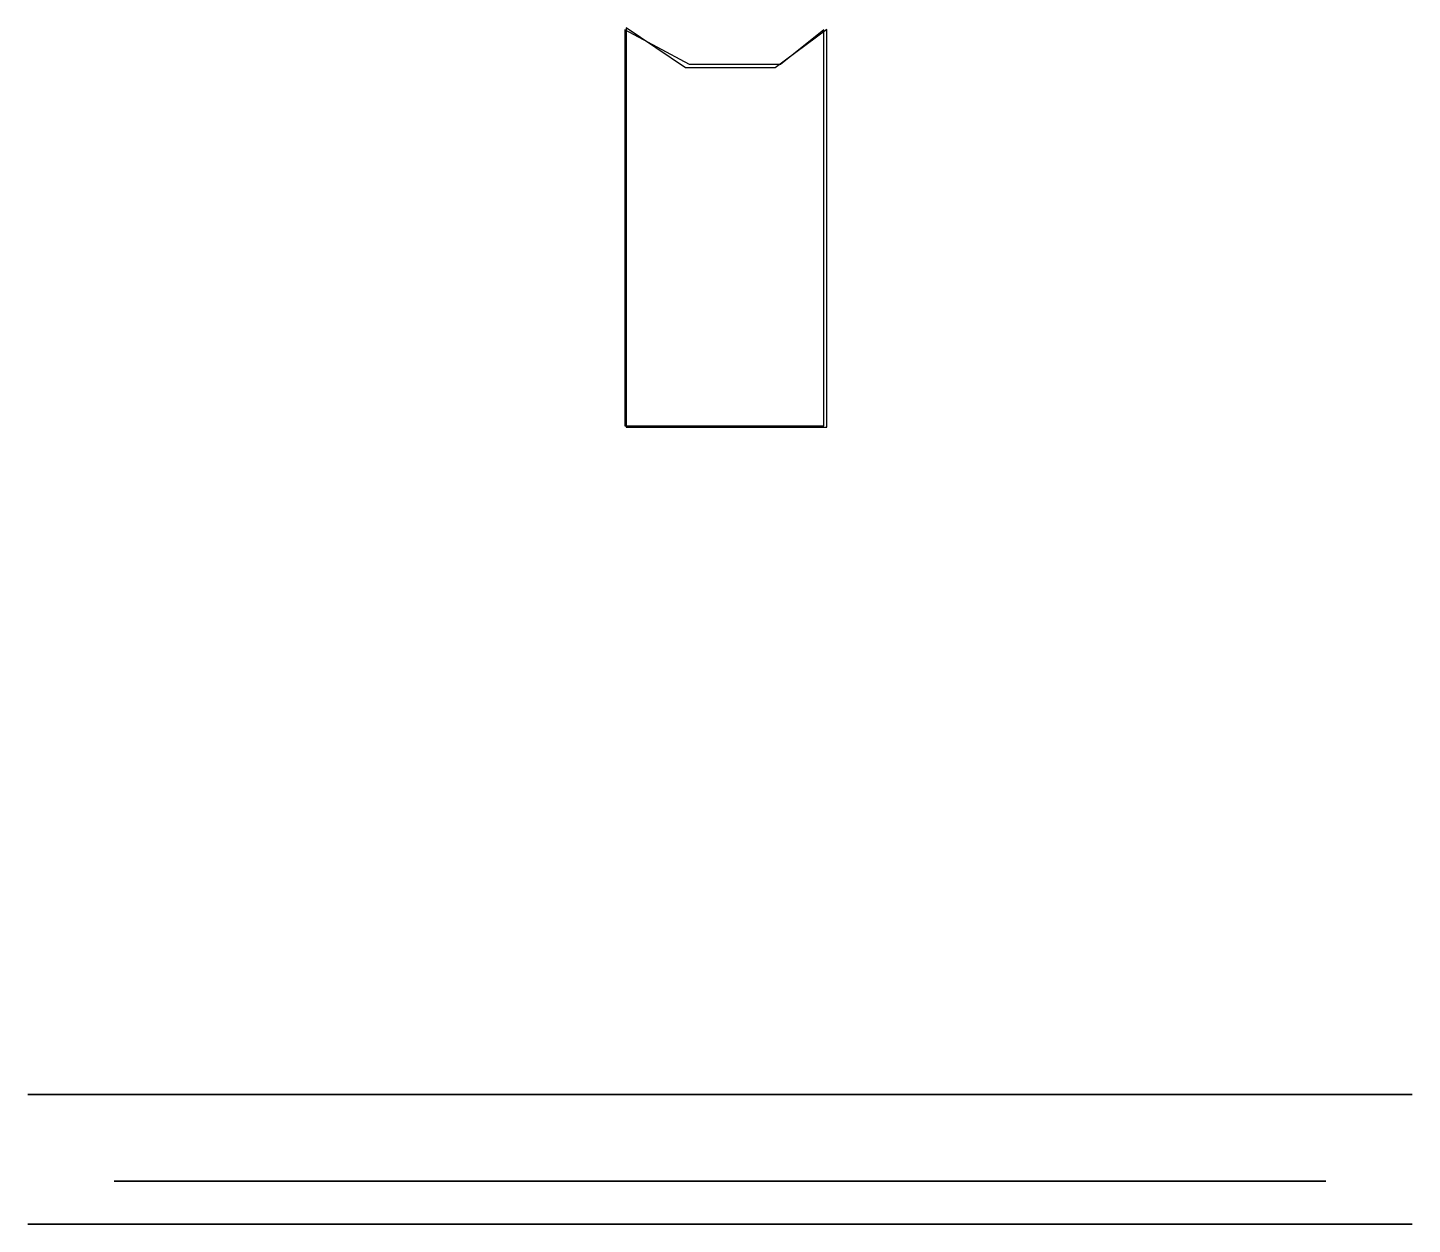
# Model space of a CAD drawing. Header units: millimetres. Extents: x -80 to 80, y 0 to 138.
import ezdxf

# ---------------------------------------------------------------- set-up
doc = ezdxf.new("R2010")
doc.units = ezdxf.units.MM
doc.header["$MEASUREMENT"] = 0
for name, color, linetype in [('GlassesModel v3_Sketch10', 7, 'Continuous'), ('GlassesModel v3_Sketch11', 7, 'Continuous'), ('GlassesModel v3_Sketch6', 7, 'Continuous'), ('GlassesModel v3_Sketch7', 7, 'Continuous'), ('GlassesModel v3_Sketch8', 7, 'Continuous'), ('GlassesModel v3_Sketch9', 7, 'Continuous')]:
    doc.layers.add(name, color=color, linetype=linetype)

msp = doc.modelspace()

# ---------------------------------------------------------------- linework, layer by layer
at = {"layer": 'GlassesModel v3_Sketch10'}
for p, q in [((-4, 133.61), (-10.84, 138.25)), ((-10.84, 138.25), (-10.84, 92.08)), ((12.35, 138.03), (6.39, 133.61)), ((12.35, 92.08), (12.35, 138.03)), ((6.39, 133.61), (-4, 133.61)), ((-10.84, 92.08), (12.35, 92.08))]:
    msp.add_line(p, q, dxfattribs=at)
msp.add_point((0, 0), dxfattribs=at)
at = {"layer": 'GlassesModel v3_Sketch11'}
for p, q in [((-3.52, 134), (-11, 138)), ((-11, 138), (-11, 92.24)), ((12, 138), (7, 134)), ((12, 92.24), (12, 138)), ((7, 134), (-3.52, 134)), ((-11, 92.24), (12, 92.24))]:
    msp.add_line(p, q, dxfattribs=at)
msp.add_point((0, 0), dxfattribs=at)
at = {"layer": 'GlassesModel v3_Sketch6'}
for p, q in [((-80, 0), (80, 0)), ((0, 0, 55), (0, 0, -55))]:
    msp.add_line(p, q, dxfattribs=at)
at = {"layer": 'GlassesModel v3_Sketch6', "extrusion": (0, 1, 0)}
msp.add_ellipse((0, 0), major_axis=(80, 0), ratio=0.6875, dxfattribs=at)
at = {"layer": 'GlassesModel v3_Sketch6'}
msp.add_point((0, 0), dxfattribs=at)
at = {"layer": 'GlassesModel v3_Sketch7'}
msp.add_line((-70, 15), (70, 15), dxfattribs=at)
at = {"layer": 'GlassesModel v3_Sketch7', "extrusion": (0, 1, 0)}
msp.add_arc((0, -34.14, 15), 77.88, 25.9962, 154.0038, dxfattribs=at)
msp.add_ellipse((0, 15), major_axis=(80, 0), ratio=0.6875, dxfattribs=at)
at = {"layer": 'GlassesModel v3_Sketch7'}
msp.add_point((0, 15), dxfattribs=at)
at = {"layer": 'GlassesModel v3_Sketch8'}
for p, q in [((70, 5), (-70, 5)), ((-14.41, 5, -5.21), (-14.41, 5, -45.21)), ((-14.41, 5, -45.21), (25.59, 5, -45.21)), ((25.59, 5, -5.21), (-14.41, 5, -5.21)), ((25.59, 5, -45.21), (25.59, 5, -5.21))]:
    msp.add_line(p, q, dxfattribs=at)
at = {"layer": 'GlassesModel v3_Sketch8', "extrusion": (0, 1, 0)}
msp.add_arc((0, -34.14, 5), 77.88, 25.9962, 154.0038, dxfattribs=at)
at = {"layer": 'GlassesModel v3_Sketch8'}
msp.add_point((0, 5), dxfattribs=at)
at = {"layer": 'GlassesModel v3_Sketch9'}
msp.add_point((0, 0), dxfattribs=at)

doc.saveas('drawing.dxf')
